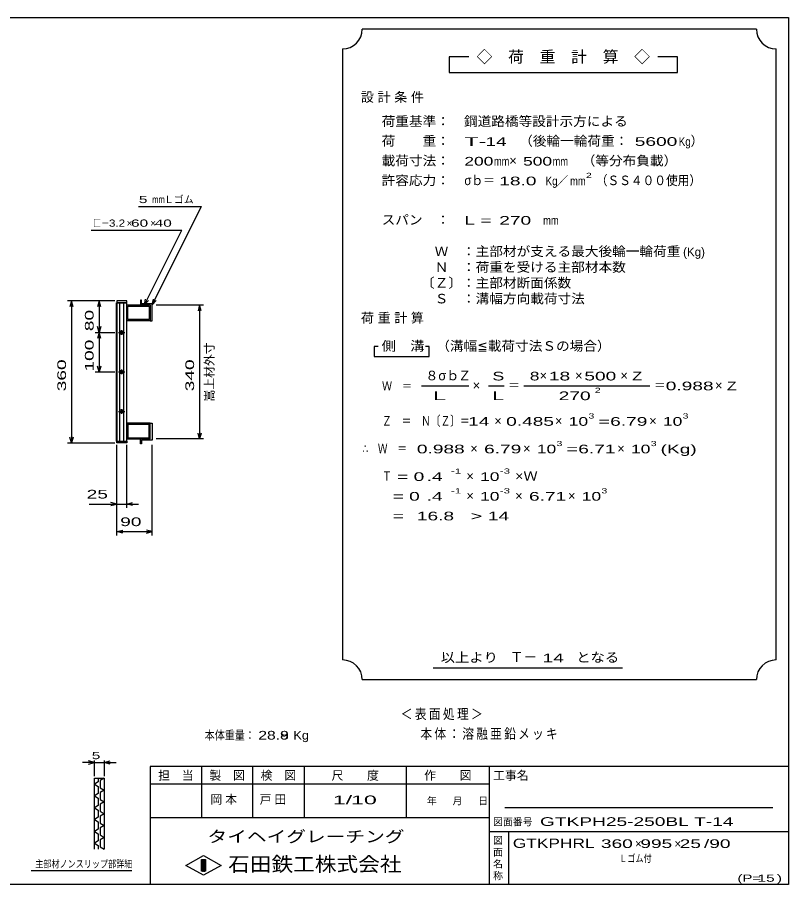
# Model space of a CAD drawing. Units: millimetres, scale not verified. Extents: x -1820 to 1731, y -1282 to 1054.
# Drawn here: x -227 to 1731, y -1146 to 1054 of the extents above; entities that cross this region are included whole.
import ezdxf
from ezdxf.enums import TextEntityAlignment as Align

# ---------------------------------------------------------------- set-up
doc = ezdxf.new("R2010")
doc.units = ezdxf.units.MM
doc.header["$LTSCALE"] = 10
for name, color, linetype, lineweight in [('0_2', 150, 'Continuous', 25), ('16', 3, 'Continuous', 25), ('22', 4, 'Continuous', 25), ('24', 2, 'Continuous', 25), ('32', 4, 'Continuous', 25)]:
    doc.layers.add(name, color=color, linetype=linetype, lineweight=lineweight)
doc.styles.add('ベクトル', font='')
doc.styles.get('ベクトル').set_extended_font_data('ベクトル')

msp = doc.modelspace()

# ---------------------------------------------------------------- linework, layer by layer
at = {"layer": '0_2'}
for p, q in [((-1729, 1053.5), (1731, 1053.5)), ((1731, 1053.5), (1731, -1146.5)), ((1731, -846.5), (111, -846.5)), ((111, -846.5), (111, -1146.5)), ((241, -846.5), (241, -976.5)), ((371, -976.5), (371, -846.5)), ((501, -846.5), (501, -976.5)), ((761, -976.5), (761, -846.5)), ((971, -846.5), (971, -1146.5)), ((971, -891.5), (111, -891.5)), ((1691, -951.5), (1011, -951.5)), ((111, -976.5), (971, -976.5)), ((971, -1011.5), (1731, -1011.5)), ((1021, -1146.5), (1021, -1011.5)), ((201, -1097.5), (246, -1072.5)), ((246, -1072.5), (291, -1097.5)), ((246, -1122.5), (201, -1097.5)), ((241, -1082.5), (251, -1082.5)), ((241, -1112.5), (241, -1082.5)), ((241, -1082.5), (243, -1082.5)), ((243, -1082.5), (243, -1112.5)), ((245, -1112.5), (245, -1082.5)), ((245, -1082.5), (247, -1082.5)), ((291, -1097.5), (246, -1122.5)), ((247, -1082.5), (247, -1112.5)), ((249, -1112.5), (249, -1082.5)), ((249, -1082.5), (251, -1082.5)), ((251, -1082.5), (251, -1112.5)), ((251, -1082.5), (251, -1112.5)), ((251, -1112.5), (241, -1112.5)), ((243, -1112.5), (245, -1112.5)), ((247, -1112.5), (249, -1112.5)), ((1731, -1146.5), (-1729, -1146.5))]:
    msp.add_line(p, q, dxfattribs=at)
at = {"layer": '16'}
for p, q in [((51, 334), (26, 334)), ((26, 334), (26, 329.5)), ((51, 329.5), (51, 334)), ((89, 336), (86, 336)), ((86, 336), (86, 324)), ((89, 327), (89, 336)), ((25.3, -21.5), (25.3, 329.5)), ((25.3, 329.5), (26, 329.5)), ((26, 329.5), (51, 329.5)), ((26, 329.5), (26, -21.5)), ((51, 329.5), (26, 329.5)), ((33, 329.5), (33, -21.5)), ((44, -21.5), (44, 329.5)), ((51, -21.5), (51, 329.5)), ((51, 324), (111, 324)), ((51, 284), (51, 324)), ((54, 321), (108, 321)), ((54, 287), (54, 321)), ((86, 324), (111, 324)), ((116, 327), (89, 327)), ((108, 321), (108, 287)), ((111, 324), (111, 284)), ((111, 324), (111, 284)), ((116, 284), (116, 327)), ((108, 287), (54, 287)), ((111, 284), (51, 284)), ((111, 284), (116, 284)), ((30, 254), (46, 254)), ((40, 257), (36, 257)), ((36, 251), (40, 251)), ((38, 260), (38, 248)), ((30, 154), (46, 154)), ((40, 157), (36, 157)), ((38, 160), (38, 148)), ((36, 151), (40, 151)), ((30, 54), (46, 54)), ((40, 57), (36, 57)), ((36, 51), (40, 51)), ((38, 60), (38, 48)), ((111, 24), (51, 24)), ((51, 24), (51, -16)), ((111, -16), (111, 24)), ((111, 24), (116, 24)), ((111, -16), (111, 24)), ((116, 24), (116, -19)), ((108, 21), (54, 21)), ((54, 21), (54, -13)), ((108, -13), (108, 21)), ((26, -21.5), (25.3, -21.5)), ((26, -21.5), (51, -21.5)), ((26, -26), (26, -21.5)), ((26, -21.5), (51, -21.5)), ((51, -16), (111, -16)), ((51, -21.5), (51, -26)), ((54, -13), (108, -13)), ((86, -28), (86, -16)), ((86, -16), (111, -16)), ((116, -19), (89, -19)), ((89, -19), (89, -28)), ((51, -26), (26, -26)), ((89, -28), (86, -28))]:
    msp.add_line(p, q, dxfattribs=at)
for centre, radius, start, end in [((36, 254), 3, 90, 270), ((38, 254), 4, 46.6, 133.4), ((38, 254), 4, 226.6, 313.4), ((40, 254), 3, 270, 90), ((36, 154), 3, 90, 270), ((38, 154), 4, 46.6, 133.4), ((40, 154), 3, 270, 90), ((38, 154), 4, 226.6, 313.4), ((36, 54), 3, 90, 270), ((38, 54), 4, 46.6, 133.4), ((38, 54), 4, 226.6, 313.4), ((40, 54), 3, 270, 90)]:
    msp.add_arc(centre, radius, start, end, dxfattribs=at)
at = {"layer": '22'}
for p, q in [((81, 574), (241, 574)), ((116, 324), (241, 574)), ((-39, 514), (191, 514)), ((96, 324), (191, 514)), ((21, 334), (-99, 334)), ((-89, 334), (-93, 319)), ((-85, 319), (-89, 334)), ((-89, 334), (-89, -26)), ((21, 334), (-29, 334)), ((-19, 334), (-23, 319)), ((-15, 319), (-19, 334)), ((-19, 334), (-19, 254)), ((96, 324), (99, 338.6)), ((96, 324), (106, 335)), ((116, 324), (119, 338.6)), ((116, 324), (126, 335)), ((126, 324), (246, 324)), ((236, 324), (232, 309)), ((240, 309), (236, 324)), ((236, 324), (236, -16)), ((-19, 254), (-23, 269)), ((-15, 269), (-19, 254)), ((-29, 254), (21, 254)), ((-19, 254), (-23, 239)), ((-15, 239), (-19, 254)), ((-19, 254), (-19, 154)), ((-29, 154), (21, 154)), ((-19, 154), (-23, 169)), ((-15, 169), (-19, 154)), ((-89, -26), (-93, -11)), ((-85, -11), (-89, -26)), ((246, -16), (126, -16)), ((236, -16), (232, -1)), ((240, -1), (236, -16)), ((-99, -26), (21, -26)), ((26, -191), (26, -31)), ((26, -261), (26, -31)), ((51, -191), (51, -31)), ((116, -261), (116, -31)), ((-44, -181), (26, -181)), ((26, -181), (11, -177)), ((11, -185), (26, -181)), ((26, -181), (51, -181)), ((51, -181), (66, -177)), ((66, -185), (51, -181)), ((51, -181), (81, -181)), ((26, -251), (41, -247)), ((41, -255), (26, -251)), ((26, -251), (116, -251)), ((116, -251), (101, -247)), ((101, -255), (116, -251))]:
    msp.add_line(p, q, dxfattribs=at)
at = {"layer": '24', "color": 4}
for p, q in [((1649, 1023.5), (649, 1023.5)), ((599, 973.5), (599, -576.5)), ((1699, -576.5), (1699, 973.5)), ((919, 953.5), (869, 953.5)), ((869, 953.5), (869, 913.5)), ((1449, 953.5), (1399, 953.5)), ((1449, 913.5), (1449, 953.5)), ((869, 913.5), (1449, 913.5)), ((689, 218.5), (679, 218.5)), ((679, 218.5), (679, 193.5)), ((819, 218.5), (809, 218.5)), ((819, 193.5), (819, 218.5)), ((679, 193.5), (819, 193.5)), ((799, 118.5), (919, 118.5)), ((969, 118.5), (1009, 118.5)), ((1059, 118.5), (1379, 118.5)), ((829, -596.5), (1309, -596.5)), ((649, -626.5), (1649, -626.5))]:
    msp.add_line(p, q, dxfattribs=at)
for centre, start, end in [((599, 1023.5), 270, 0), ((1699, 1023.5), 180, 270), ((599, -626.5), 0, 90), ((1699, -626.5), 90, 180)]:
    msp.add_arc(centre, 50, start, end, dxfattribs=at)
at = {"layer": '32'}
for p, q in [((-31, -836.5), (-46, -832.5)), ((-31, -871.5), (-31, -831.5)), ((-6, -831.5), (-6, -871.5)), ((-6, -836.5), (9, -832.5)), ((-31, -836.5), (-61, -836.5)), ((-46, -840.5), (-31, -836.5)), ((-31, -836.5), (-6, -836.5)), ((9, -840.5), (-6, -836.5)), ((-6, -836.5), (24, -836.5)), ((-31, -876.5), (-6, -876.5)), ((-31, -1056.5), (-31, -876.5)), ((-21, -876.5), (-21, -885.5)), ((-6, -876.5), (-16, -882.5)), ((-6, -876.5), (-6, -1056.5)), ((-21, -885.5), (-31, -891.5)), ((-31, -891.5), (-21, -897.5)), ((-21, -897.5), (-21, -915.5)), ((-16, -882.5), (-16, -900.5)), ((-16, -900.5), (-6, -906.5)), ((-21, -915.5), (-31, -921.5)), ((-31, -921.5), (-21, -927.5)), ((-6, -906.5), (-16, -912.5)), ((-16, -912.5), (-16, -930.5)), ((-21, -945.5), (-31, -951.5)), ((-21, -927.5), (-21, -945.5)), ((-16, -930.5), (-6, -936.5)), ((-6, -936.5), (-16, -942.5)), ((-16, -942.5), (-16, -960.5)), ((-31, -951.5), (-21, -957.5)), ((-21, -957.5), (-21, -975.5)), ((-16, -960.5), (-6, -966.5)), ((-6, -966.5), (-16, -972.5)), ((-21, -975.5), (-31, -981.5)), ((-31, -981.5), (-21, -987.5)), ((-21, -987.5), (-21, -1005.5)), ((-16, -972.5), (-16, -990.5)), ((-21, -1005.5), (-31, -1011.5)), ((-31, -1011.5), (-21, -1017.5)), ((-16, -990.5), (-6, -996.5)), ((-6, -996.5), (-16, -1002.5)), ((-16, -1002.5), (-16, -1020.5)), ((-21, -1017.5), (-21, -1035.5)), ((-16, -1020.5), (-6, -1026.5)), ((-6, -1026.5), (-16, -1032.5)), ((-16, -1032.5), (-16, -1050.5)), ((-21, -1035.5), (-31, -1041.5)), ((-31, -1041.5), (-21, -1047.5)), ((-21, -1047.5), (-21, -1056.5)), ((-16, -1050.5), (-6, -1056.5)), ((64, -1111.5), (-191, -1111.5))]:
    msp.add_line(p, q, dxfattribs=at)

# ---------------------------------------------------------------- texts
at = {"layer": '0_2', "style": 'ベクトル'}
for s, height, p in [('担\u3000当', 21.99, (131, -869.5)), ('製\u3000図', 21.99, (261, -869.5)), ('検\u3000図', 21.99, (391, -869.5)), ('尺\u3000\u3000度', 21.99, (571, -869.5)), ('作\u3000\u3000図', 21.99, (806, -869.5)), ('工事名', 21.99, (981, -869.5)), ('年', 18.3, (813, -934)), ('月', 18.3, (878, -934)), ('日', 18.3, (943, -934)), ('図面番号', 18.33, (981, -987)), ('図', 18.3, (981, -1034)), ('面', 18.3, (981, -1064)), ('名', 18.3, (981, -1094)), ('称', 18.3, (981, -1124))]:
    msp.add_text(s, height=height, dxfattribs=at).set_placement(p, align=Align.MIDDLE_LEFT)
at = {"layer": '0_2', "color": 222, "style": 'ベクトル'}
for s, height, width, p in [('タイヘイグレーチング', 29.33, 1.25, (256, -1024.5)), ('石田鉄工株式会社', 36.66, 1.1, (308.5, -1094.5))]:
    msp.add_text(s, height=height, dxfattribs=dict(at, width=width)).set_placement(p, align=Align.MIDDLE_LEFT)
at = {"layer": '22', "color": 2, "style": 'ベクトル'}
for s, height, width, p in [(' 5 ', 18.33, 1.6, (71, 591.5)), ('mm', 18.33, 0.75, (116, 591.5)), ('□－', 18.33, 0.8, (-34, 531.5)), ('3.2', 18.33, 1.2, (6, 531.5)), (' 60 ', 18.33, 1.6, (51, 531.5)), (' 40 ', 18.33, 1.6, (111, 531.5)), (' 25 ', 21.99, 1.65, (-64, -156)), (' 90 ', 21.99, 1.65, (21, -226)), ('本体重量：', 21.99, 0.85, (249, -767.5)), ('本体重量：', 21.99, 0.85, (249, -767.5)), (' 28.9', 21.99, 1.35, (374, -767.5)), (' 28.8', 21.99, 1.35, (374, -767.5)), ('Kg', 21.99, 1.1, (474, -767.5)), ('Kg', 21.99, 1.1, (474, -767.5)), ('1/', 21.99, 2, (574, -931.5)), (' 10 ', 21.99, 2, (604, -931.5)), ('GTKPH25-250BL T-14              ', 21.99, 1.65, (1100, -986.5)), ('GTKPHRL', 23.46, 1.4, (1031, -1041.5)), (' 360 ', 21.99, 1.65, (1241, -1042.5)), (' 995 ', 21.99, 1.65, (1341, -1042.5)), (' 25 ', 21.99, 1.65, (1441, -1042.5)), ('/', 22, 1.65, (1516, -1042.5)), (' 90 ', 21.99, 1.65, (1516, -1042.5)), ('Ｌゴム付', 18.33, 0.8, (1301, -1080)), ('(P=', 18.33, 1.55, (1601, -1130)), (' 15 ', 18.33, 1.6, (1641, -1130)), (')', 18.3, 1.6, (1701, -1130))]:
    msp.add_text(s, height=height, dxfattribs=dict(at, width=width)).set_placement(p, align=Align.MIDDLE_LEFT)
for s, height, p in [('Ｌゴム', 18.33, (146, 591.5)), ('×', 18.3, (51, 531.5)), ('×', 18.3, (111, 531.5)), ('×', 22, (1341, -1042.5)), ('×', 22, (1441, -1042.5))]:
    msp.add_text(s, height=height, dxfattribs=at).set_placement(p, align=Align.MIDDLE_LEFT)
at = {"layer": '22', "color": 2, "style": 'ベクトル', "width": 1.65}
for s, p in [(' 80 ', (-44, 244)), (' 100 ', (-44, 141.5)), (' 360 ', (-114, 91.5)), (' 340', (211, 91.5))]:
    msp.add_text(s, height=21.99, rotation=90, dxfattribs=at).set_placement(p, align=Align.MIDDLE_LEFT)
at = {"layer": '22', "color": 2, "style": 'ベクトル'}
msp.add_text('嵩上材外寸', height=21.99, rotation=90, dxfattribs=at).set_placement((261, 79), align=Align.MIDDLE_LEFT)
at = {"layer": '22', "color": 2, "attachment_point": 4, "style": 'ベクトル'}
for s, insert, char_height in [('\\T1.2;\\W0.85;＜表面処理＞', (746.5, -715), 25.66), ('\\T1.19;\\W0.85;本体：溶融亜鉛メッキ', (796.5, -765), 25.66), ('\\T1.25;岡本\u3000', (263.5, -931.5), 21.99), ('\\T1.25;戸田\u3000', (388.5, -931.5), 21.99)]:
    msp.add_mtext(s, dxfattribs=dict(at, insert=insert, char_height=char_height))
at = {"layer": '24', "style": 'ベクトル'}
for s, height, p in [('◇\u3000荷\u3000重\u3000計\u3000算\u3000◇', 29.33, (939, 953.5)), ('）', 24.2, (1482, 740)), ('×', 24.2, (1022, 690)), ('／', 22, (1141.5, 638.5)), ('(Kg)', 21.99, (1463, 458.5)), ('８', 24.2, (809, 145)), ('σｂ', 24.19, (842, 145)), ('Ｚ', 24.2, (892, 145)), ('×', 24.2, (1099, 145)), ('×', 24.2, (1189, 145)), ('×', 24.2, (1304, 145)), ('×', 24.2, (929, 120)), ('×', 24.2, (1544, 120)), ('×', 24.2, (984, 30)), ('×', 24.2, (1138, 30)), ('×', 24.2, (1377, 30)), ('×', 24.2, (923, -40)), ('×', 24.2, (1057, -40)), ('×', 24.2, (1296, -40)), ('×', 24.2, (913, -110)), ('×', 24.2, (913, -160)), ('×', 24.2, (1037, -160)), ('×', 24.2, (1171, -160)), ('Ｔ－', 25.66, (1023, -569))]:
    msp.add_text(s, height=height, dxfattribs=at).set_placement(p, align=Align.MIDDLE_LEFT)
for s, height, width, p in [('荷重基準：\u3000', 24.19, 1.05, (698, 790)), ('鋼道路橋等設計示方による', 24.19, 1.05, (907, 790)), ('荷\u3000\u3000重：\u3000', 24.19, 1.05, (698, 740)), ('T-', 21.99, 2, (908, 738.5)), (' 14 ', 21.99, 1.65, (948, 738.5)), ('（後輪一輪荷重：', 24.19, 1.05, (1047, 740)), (' 5600', 21.99, 1.65, (1327, 738.5)), ('Kg', 21.99, 0.85, (1452, 738.5)), ('載荷寸法：\u3000', 24.19, 1.05, (698, 690)), ('\u3000（等分布負載）', 24.19, 1.05, (1171, 690)), ('200', 21.99, 1.5, (908, 688.5)), ('mm', 21.99, 0.8, (983, 688.5)), ('500', 21.99, 1.5, (1057, 688.5)), ('mm', 21.99, 0.8, (1132, 688.5)), ('許容応力：\u3000', 24.19, 1.05, (698, 640)), ('σｂ＝', 24.19, 0.9, (908, 640)), (' 18.0', 21.99, 1.65, (983, 638.5)), ('Kg', 21.99, 0.85, (1114, 638.5)), ('mm', 21.99, 0.8, (1176.5, 638.5)), ('2', 13.2, 1.5, (1216.5, 652.5)), ('（ＳＳ４００使用）', 24.19, 0.9, (1241.5, 640)), ('スパン\u3000：\u3000', 24.19, 1.05, (698, 540)), ('L =', 21.99, 1.65, (908, 538.5)), (' 270 ', 21.99, 1.65, (983, 538.5)), ('mm', 21.99, 0.8, (1108, 538.5)), ('\u3000Ｗ\u3000：主部材が支える最大後輪一輪荷重', 24.19, 1.05, (798, 460)), ('\u3000Ｎ\u3000：荷重を受ける主部材本数', 24.19, 1.05, (798, 420)), ('〔Ｚ〕：主部材断面係数', 24.19, 1.05, (798, 380)), ('\u3000Ｓ\u3000：溝幅方向載荷寸法', 24.19, 1.05, (798, 340)), ('側\u3000溝', 24.19, 1.1, (698, 220)), ('\u3000（溝幅≦載荷寸法Ｓの場合）', 24.19, 1.05, (802, 220)), ('S', 22, 1.55, (979, 143.5)), ('8', 22, 1.5, (1074, 143.5)), (' 18 ', 21.99, 1.65, (1109, 143.5)), (' 500 ', 21.99, 1.65, (1199, 143.5)), ('Z', 22, 1.4, (1334, 143.5)), ('Ｗ\u3000＝', 21.99, 0.85, (699, 118.5)), ('＝', 24.2, 0.9, (1019, 120)), ('2', 13.2, 1.5, (1239, 107.5)), ('＝', 24.2, 0.9, (1389, 120)), ('0.988', 21.99, 1.65, (1419, 118.5)), ('Z', 22, 1.4, (1574, 118.5)), ('L', 22, 1.8, (979, 93.5)), (' 270 ', 21.99, 1.65, (1134, 93.5)), ('Ｚ\u3000＝\u3000Ｎ〔Ｚ〕＝', 24.19, 0.75, (699, 30)), ('3', 13.2, 1.5, (1223, 42.5)), ('3', 13.2, 1.5, (1462, 42.5)), (' 14 ', 21.99, 1.65, (904, 28.5)), ('0.485', 21.99, 1.65, (1014, 28.5)), ('10', 21.99, 1.5, (1173, 28.5)), ('=', 22, 1.7, (1248, 28.5)), ('6.79', 21.99, 1.65, (1278, 28.5)), ('10', 21.99, 1.5, (1412, 28.5)), ('3', 13.2, 1.5, (1142, -27.5)), ('3', 13.2, 1.5, (1381, -27.5)), ('∴\u3000Ｗ\u3000＝', 24.19, 0.75, (649, -40)), (' 0.988', 21.99, 1.65, (774, -41.5)), ('6.79', 21.99, 1.65, (958, -41.5)), ('10', 21.99, 1.5, (1092, -41.5)), ('=', 22, 1.7, (1167, -41.5)), ('6.71', 21.99, 1.65, (1197, -41.5)), ('10', 21.99, 1.5, (1331, -41.5)), ('(Kg)', 21.99, 1.65, (1406, -41.5)), ('Ｔ', 24.2, 0.75, (699, -110)), (' = 0', 21.99, 1.65, (724, -111.5)), (' .4 ', 21.99, 1.65, (799, -111.5)), ('-1', 13.2, 1.65, (874, -97.5)), ('10', 21.99, 1.5, (948, -111.5)), ('-3', 13.2, 1.65, (998, -97.5)), ('×Ｗ', 24.19, 1.1, (1037, -110)), ('  = 0', 21.99, 1.65, (699, -161.5)), (' .4 ', 21.99, 1.65, (799, -161.5)), ('-1', 13.2, 1.65, (874, -147.5)), ('10', 21.99, 1.5, (948, -161.5)), ('-3', 13.2, 1.65, (998, -147.5)), ('6.71', 21.99, 1.65, (1072, -161.5)), ('10', 21.99, 1.5, (1206, -161.5)), ('3', 13.2, 1.5, (1256, -147.5)), ('  =', 21.99, 1.65, (699, -211.5)), (' 16.8', 21.99, 1.65, (774, -211.5)), ('>', 22, 1.7, (924, -211.5)), (' 14 ', 21.99, 1.65, (954, -211.5)), ('以上より\u3000', 24.19, 1.1, (848, -570)), (' 14 ', 21.99, 1.65, (1093, -571.5)), ('となる', 24.19, 1.1, (1192, -570))]:
    msp.add_text(s, height=height, dxfattribs=dict(at, width=width)).set_placement(p, align=Align.MIDDLE_LEFT)
at = {"layer": '24', "attachment_point": 4, "style": 'ベクトル'}
for s, insert, char_height in [('\\T1.28;設計条件', (645.5, 850), 24.19), ('\\T1.28;荷重計算', (645.5, 290), 24.19), ('\\T1.5;\\W2;\\~L\\~', (804, 93.5), 21.99)]:
    msp.add_mtext(s, dxfattribs=dict(at, insert=insert, char_height=char_height))
at = {"layer": '32', "color": 2, "style": 'ベクトル'}
for s, width, p in [(' 5 ', 1.6, (-48.5, -819)), ('主部材ノンスリップ部詳細', 0.8, (-181, -1094))]:
    msp.add_text(s, height=18.33, dxfattribs=dict(at, width=width)).set_placement(p, align=Align.MIDDLE_LEFT)

doc.saveas('drawing.dxf')
